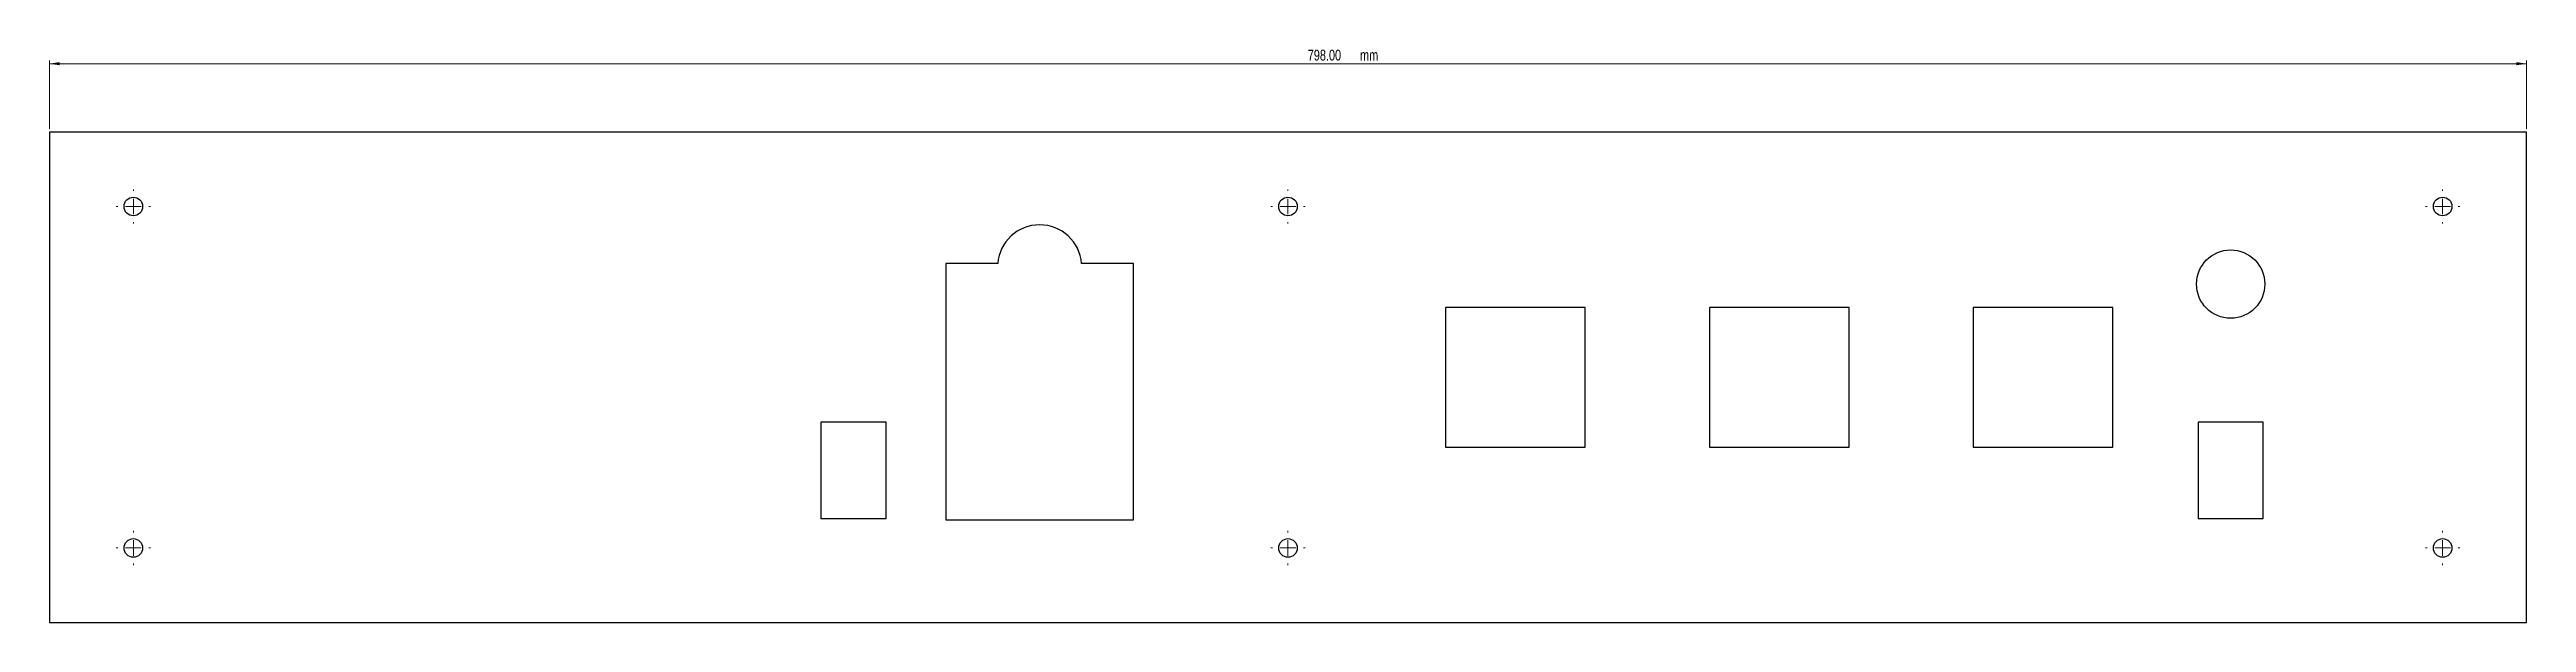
# Model space of a CAD drawing. Header units: millimetres. Extents: x 105 to 903, y 182 to 366.
import ezdxf

# ---------------------------------------------------------------- set-up
doc = ezdxf.new("R2010")
doc.units = ezdxf.units.MM
doc.styles.add('SLDTEXTSTYLE0', font='TXT', dxfattribs={"width": 0.75})
doc.dimstyles.new('SLDDIMSTYLE0', dxfattribs={"dimtxt": 3.5, "dimasz": 3.302, "dimexe": 0, "dimexo": 0.0625, "dimgap": 0.875, "dimtad": 1, "dimrnd": 1e-09, "dimzin": 4, "dimdsep": 46, "dimtxsty": 'SLDTEXTSTYLE0', "dimsah": 1, "dimcen": 0.09, "dimadec": 0, "dimazin": 1, "dimtfac": 1, "dimtofl": 0, "dimtmove": 0, "dimatfit": 3, "dimfxl": 1, "dimfrac": 2, "dimtolj": 1, "dimtzin": 12, "dimarcsym": 0})

# ---------------------------------------------------------------- blocks, each defined once
blk = doc.blocks.new('_D')
at = {"color": 7, "linetype": 'Continuous', "lineweight": 0}
for p, q in [((105.31, 340.58), (105.31, 362.58)), ((903.31, 361.58), (105.31, 361.58)), ((903.31, 340.58), (903.31, 362.58))]:
    blk.add_line(p, q, dxfattribs=at)
at = {"color": 7, "linetype": 'Continuous', "lineweight": 18}
for points in [[(105.31, 361.58), (108.61, 361.07), (108.61, 362.08)], [(903.31, 361.58), (900.01, 362.08), (900.01, 361.07)]]:
    blk.add_solid(points, dxfattribs=at)
at = {"color": 7, "linetype": 'Continuous', "lineweight": 18, "char_height": 3.5, "attachment_point": 1, "style": 'SLDTEXTSTYLE0'}
for s, insert in [('798.00', (510.68, 366.09)), ('mm', (527.53, 366.09))]:
    blk.add_mtext(s, dxfattribs=dict(at, insert=insert))
blk = doc.blocks.new('SW_CENTERMARKSYMBOL_0')
at = {"color": 0, "linetype": 'Continuous', "lineweight": 18}
for p, q in [((-5, 0), (-5.5, 0)), ((0, 0), (-2.5, 0)), ((0, 5), (0, 5.5)), ((0, 0), (0, 2.5)), ((0, 0), (0, -2.5)), ((0, 0), (2.5, 0)), ((5, 0), (5.5, 0)), ((0, -5), (0, -5.5))]:
    blk.add_line(p, q, dxfattribs=at)
blk = doc.blocks.new('SW_CENTERMARKSYMBOL_1')
at = {"color": 0, "linetype": 'Continuous', "lineweight": 18}
for p, q in [((-5, 0), (-5.5, 0)), ((0, 0), (-2.5, 0)), ((0, 5), (0, 5.5)), ((0, 0), (0, 2.5)), ((0, 0), (0, -2.5)), ((0, 0), (2.5, 0)), ((5, 0), (5.5, 0)), ((0, -5), (0, -5.5))]:
    blk.add_line(p, q, dxfattribs=at)
blk = doc.blocks.new('SW_CENTERMARKSYMBOL_2')
at = {"color": 0, "linetype": 'Continuous', "lineweight": 18}
for p, q in [((-5, 0), (-5.5, 0)), ((0, 0), (-2.5, 0)), ((0, 5), (0, 5.5)), ((0, 0), (0, 2.5)), ((0, 0), (0, -2.5)), ((0, 0), (2.5, 0)), ((5, 0), (5.5, 0)), ((0, -5), (0, -5.5))]:
    blk.add_line(p, q, dxfattribs=at)
blk = doc.blocks.new('SW_CENTERMARKSYMBOL_3')
at = {"color": 0, "linetype": 'Continuous', "lineweight": 18}
for p, q in [((-5, 0), (-5.5, 0)), ((0, 0), (-2.5, 0)), ((0, 5), (0, 5.5)), ((0, 0), (0, 2.5)), ((0, 0), (0, -2.5)), ((0, 0), (2.5, 0)), ((5, 0), (5.5, 0)), ((0, -5), (0, -5.5))]:
    blk.add_line(p, q, dxfattribs=at)
blk = doc.blocks.new('SW_CENTERMARKSYMBOL_4')
at = {"color": 0, "linetype": 'Continuous', "lineweight": 18}
for p, q in [((-5, 0), (-5.5, 0)), ((0, 0), (-2.5, 0)), ((0, 5), (0, 5.5)), ((0, 0), (0, 2.5)), ((0, 0), (0, -2.5)), ((0, 0), (2.5, 0)), ((5, 0), (5.5, 0)), ((0, -5), (0, -5.5))]:
    blk.add_line(p, q, dxfattribs=at)
blk = doc.blocks.new('SW_CENTERMARKSYMBOL_5')
at = {"color": 0, "linetype": 'Continuous', "lineweight": 18}
for p, q in [((-5, 0), (-5.5, 0)), ((0, 0), (-2.5, 0)), ((0, 5), (0, 5.5)), ((0, 0), (0, 2.5)), ((0, 0), (0, -2.5)), ((0, 0), (2.5, 0)), ((5, 0), (5.5, 0)), ((0, -5), (0, -5.5))]:
    blk.add_line(p, q, dxfattribs=at)

msp = doc.modelspace()

# ---------------------------------------------------------------- linework, layer by layer
at = {"color": 7, "linetype": 'Continuous', "lineweight": 25}
for p, q in [((105.312, 339.575), (105.312, 181.575)), ((903.312, 339.575), (105.312, 339.575)), ((903.312, 181.575), (903.312, 339.575)), ((410.812, 297.178), (394.062, 297.178)), ((394.062, 297.178), (394.062, 214.678)), ((454.562, 297.178), (437.812, 297.178)), ((454.562, 214.678), (454.562, 297.178)), ((600.097, 283.075), (555.097, 283.075)), ((555.097, 283.075), (555.097, 238.075)), ((600.097, 238.075), (600.097, 283.075)), ((685.097, 283.075), (640.097, 283.075)), ((640.097, 283.075), (640.097, 238.075)), ((685.097, 238.075), (685.097, 283.075)), ((770.097, 283.075), (725.097, 283.075)), ((725.097, 283.075), (725.097, 238.075)), ((770.097, 238.075), (770.097, 283.075)), ((374.812, 246.075), (353.812, 246.075)), ((353.812, 246.075), (353.812, 215.075)), ((374.812, 215.075), (374.812, 246.075)), ((818.518, 246.075), (797.518, 246.075)), ((797.518, 246.075), (797.518, 215.075)), ((818.518, 215.075), (818.518, 246.075)), ((555.097, 238.075), (600.097, 238.075)), ((640.097, 238.075), (685.097, 238.075)), ((725.097, 238.075), (770.097, 238.075)), ((353.812, 215.075), (374.812, 215.075)), ((394.062, 214.678), (454.562, 214.678)), ((797.518, 215.075), (818.518, 215.075)), ((105.312, 181.575), (903.312, 181.575))]:
    msp.add_line(p, q, dxfattribs=at)
for centre, radius in [((132.312, 315.575), 3), ((504.312, 315.575), 3), ((876.312, 315.575), 3), ((808.018, 290.575), 11), ((132.312, 205.575), 3), ((504.312, 205.575), 3), ((876.312, 205.575), 3)]:
    msp.add_circle(centre, radius, dxfattribs=at)
msp.add_arc((424.312, 296.138), 13.54, 4.405196, 175.594804, dxfattribs=at)

# ---------------------------------------------------------------- block references
at = {"color": 7, "linetype": 'Continuous', "lineweight": 18}
for name, p in [('SW_CENTERMARKSYMBOL_1', (132.312, 315.575)), ('SW_CENTERMARKSYMBOL_0', (504.312, 315.575)), ('SW_CENTERMARKSYMBOL_5', (876.312, 315.575)), ('SW_CENTERMARKSYMBOL_2', (132.312, 205.575)), ('SW_CENTERMARKSYMBOL_3', (504.312, 205.575)), ('SW_CENTERMARKSYMBOL_4', (876.312, 205.575))]:
    msp.add_blockref(name, p, dxfattribs=at)

# ---------------------------------------------------------------- dimensions: what is measured, and where the dimension line sits
dim = msp.add_linear_dim(base=(105.312, 361.575), p1=(903.312, 339.575), p2=(105.312, 339.575), text='<>  mm', dimstyle='SLDDIMSTYLE0', dxfattribs=at)
dim.commit()
dim.dimension.update_dxf_attribs({"geometry": '_D', "text_midpoint": (523.46, 361.575), "dimtype": 160})

doc.saveas('drawing.dxf')
